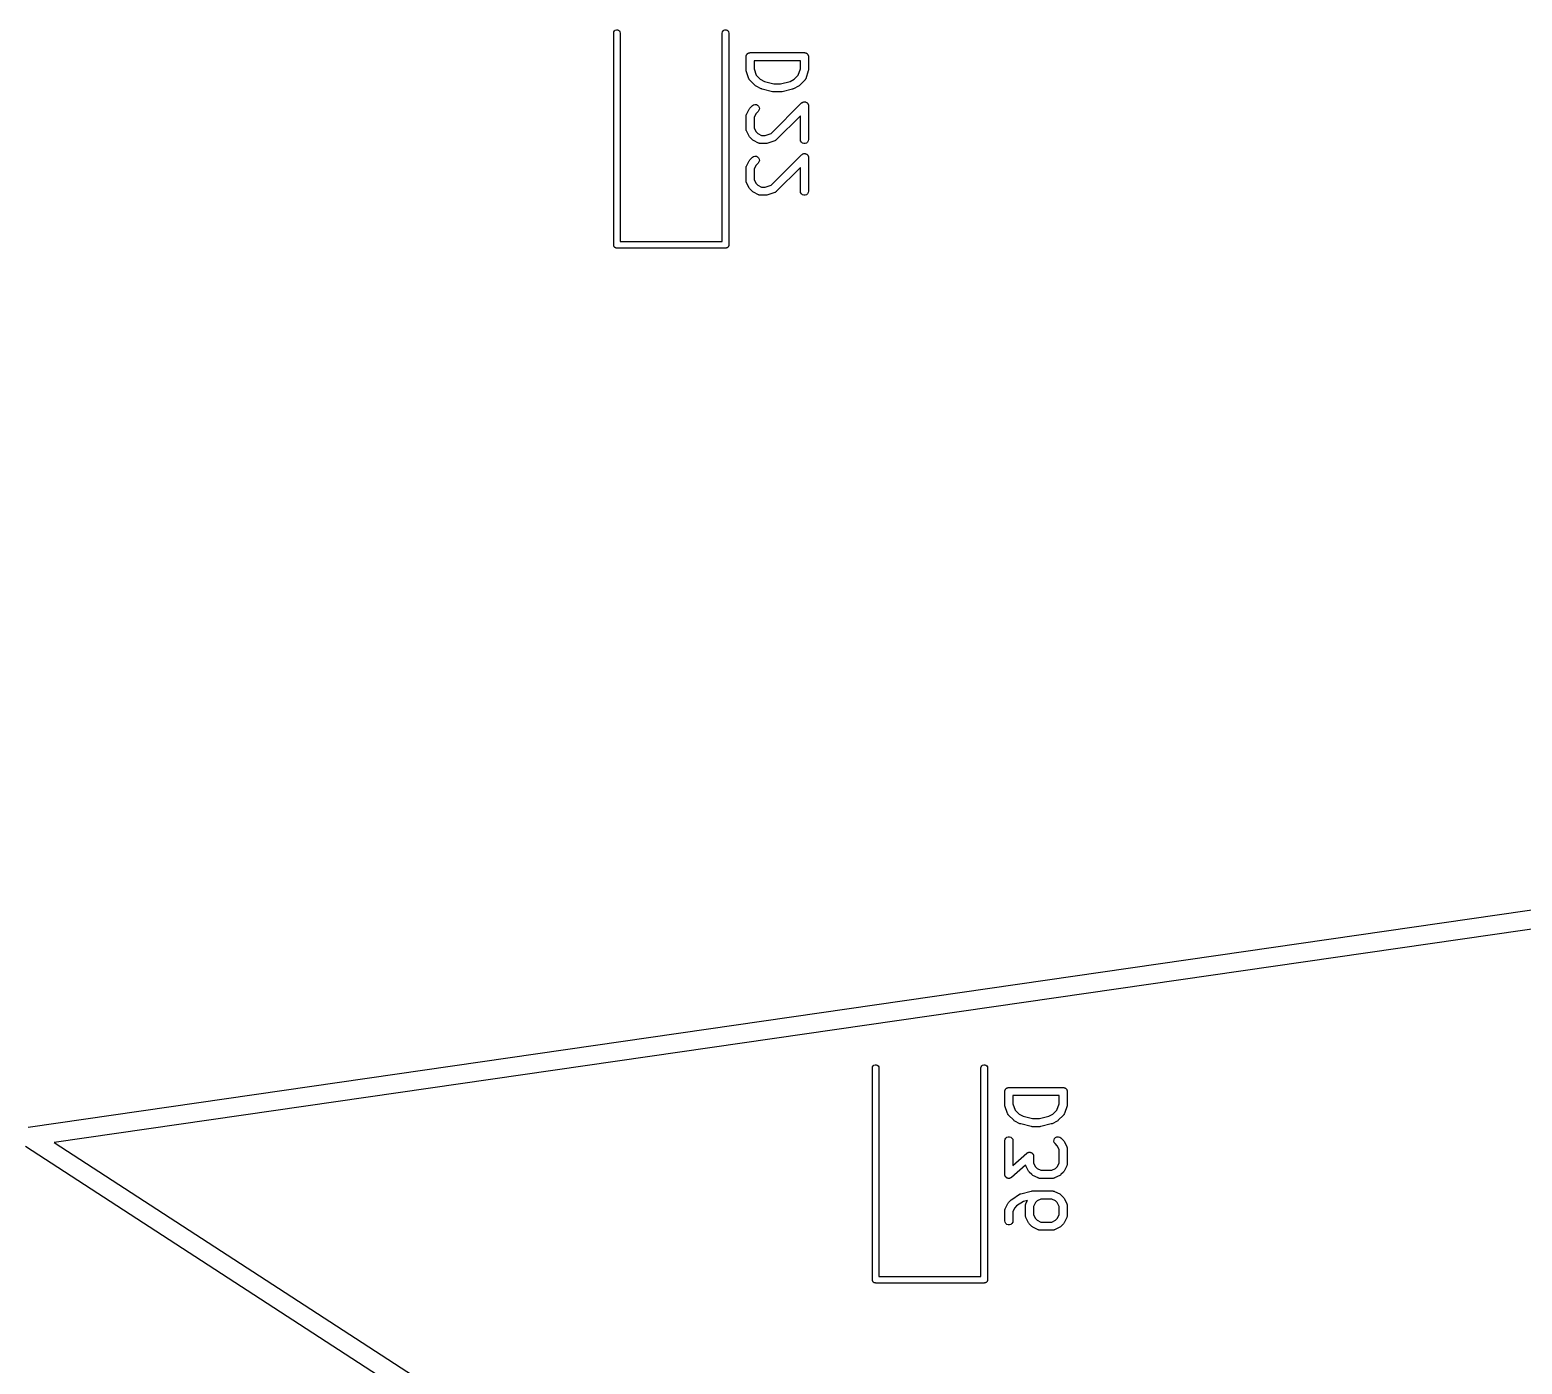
# Model space of a CAD drawing. Extents: x 48 to 353, y -143 to -50.
# Drawn here: x 176.31 to 203.78, y -99.05 to -74.49 of the extents above; entities that cross this region are included whole.
import ezdxf

# ---------------------------------------------------------------- set-up
doc = ezdxf.new("R2010")
doc.units = 0
doc.header["$MEASUREMENT"] = 0
doc.layers.add('BLACK', color=7, linetype='CONTINUOUS')

msp = doc.modelspace()

# ---------------------------------------------------------------- linework, layer by layer
at = {"layer": 'Black'}
for p, q in [((187.059, -74.55), (187.062, -74.5295)), ((187.059, -78.45), (187.059, -74.55)), ((187.062, -74.5295), (187.073, -74.5114)), ((187.073, -74.5114), (187.089, -74.498)), ((187.089, -74.498), (187.108, -74.4909)), ((187.108, -74.4909), (187.129, -74.4909)), ((187.129, -74.4909), (187.149, -74.498)), ((187.149, -74.498), (187.165, -74.5114)), ((187.165, -74.5114), (187.175, -74.5295)), ((187.175, -74.5295), (187.179, -74.55)), ((187.179, -74.55), (187.179, -78.39)), ((189.059, -74.55), (189.062, -74.5295)), ((189.059, -78.39), (189.059, -74.55)), ((189.062, -74.5295), (189.073, -74.5114)), ((189.073, -74.5114), (189.089, -74.498)), ((189.089, -74.498), (189.108, -74.4909)), ((189.108, -74.4909), (189.129, -74.4909)), ((189.129, -74.4909), (189.149, -74.498)), ((189.149, -74.498), (189.165, -74.5114)), ((189.165, -74.5114), (189.175, -74.5295)), ((189.175, -74.5295), (189.179, -74.55)), ((189.179, -74.55), (189.179, -78.45)), ((189.496, -74.9857), (189.497, -74.9793)), ((189.496, -75.2238), (189.496, -74.9857)), ((189.497, -74.9727), (189.5, -74.9665)), ((189.497, -74.9793), (189.497, -74.9727)), ((189.5, -74.9665), (189.501, -74.9601)), ((189.501, -74.9601), (189.504, -74.9544)), ((189.504, -74.9544), (189.506, -74.9482)), ((189.506, -74.9482), (189.51, -74.9432)), ((189.51, -74.9432), (189.514, -74.9375)), ((189.514, -74.9375), (189.519, -74.9333)), ((189.519, -74.9333), (189.523, -74.9283)), ((189.523, -74.9283), (189.529, -74.925)), ((189.529, -74.925), (189.534, -74.9208)), ((189.534, -74.9208), (189.54, -74.9185)), ((189.54, -74.9185), (189.545, -74.9152)), ((189.545, -74.9152), (189.552, -74.9141)), ((189.552, -74.9141), (189.558, -74.9119)), ((189.558, -74.9119), (189.565, -74.9119)), ((189.565, -74.9119), (189.571, -74.9107)), ((189.571, -74.9107), (190.571, -74.9107)), ((190.571, -74.9107), (190.578, -74.9119)), ((190.578, -74.9119), (190.584, -74.9119)), ((190.584, -74.9119), (190.59, -74.9141)), ((190.59, -74.9141), (190.597, -74.9152)), ((190.597, -74.9152), (190.602, -74.9185)), ((190.602, -74.9185), (190.609, -74.9208)), ((190.609, -74.9208), (190.614, -74.925)), ((190.614, -74.925), (190.619, -74.9283)), ((190.619, -74.9283), (190.624, -74.9333)), ((190.624, -74.9333), (190.629, -74.9375)), ((190.629, -74.9375), (190.632, -74.9432)), ((190.632, -74.9432), (190.636, -74.9482)), ((190.636, -74.9482), (190.638, -74.9544)), ((190.638, -74.9544), (190.642, -74.9601)), ((190.642, -74.9601), (190.643, -74.9665)), ((190.643, -74.9665), (190.645, -74.9727)), ((190.645, -74.9727), (190.645, -74.9793)), ((190.645, -74.9793), (190.646, -74.9857)), ((190.646, -74.9857), (190.646, -75.2238)), ((189.498, -75.2356), (189.496, -75.2238)), ((189.5, -75.2475), (189.498, -75.2356)), ((189.548, -75.3904), (189.5, -75.2475)), ((189.646, -75.0607), (189.646, -75.2116)), ((190.496, -75.0607), (189.646, -75.0607)), ((189.646, -75.2116), (189.684, -75.3262)), ((190.458, -75.3262), (190.496, -75.2116)), ((190.496, -75.2116), (190.496, -75.0607)), ((190.642, -75.2475), (190.595, -75.3904)), ((190.644, -75.2356), (190.642, -75.2475)), ((190.646, -75.2238), (190.644, -75.2356)), ((189.55, -75.3942), (189.548, -75.3904)), ((189.551, -75.3984), (189.55, -75.3942)), ((189.556, -75.4056), (189.551, -75.3984)), ((189.56, -75.4133), (189.556, -75.4056)), ((189.563, -75.4162), (189.56, -75.4133)), ((189.566, -75.4197), (189.563, -75.4162)), ((189.661, -75.5149), (189.566, -75.4197)), ((189.671, -75.5218), (189.661, -75.5149)), ((189.68, -75.529), (189.671, -75.5218)), ((189.776, -75.5766), (189.68, -75.529)), ((189.684, -75.3262), (189.758, -75.4003)), ((189.758, -75.4003), (189.835, -75.4388)), ((189.835, -75.4388), (190.009, -75.4821)), ((190.009, -75.4821), (190.133, -75.4821)), ((190.133, -75.4821), (190.307, -75.4388)), ((190.307, -75.4388), (190.384, -75.4003)), ((190.462, -75.529), (190.367, -75.5766)), ((190.384, -75.4003), (190.458, -75.3262)), ((190.471, -75.5218), (190.462, -75.529)), ((190.481, -75.5149), (190.471, -75.5218)), ((190.577, -75.4197), (190.481, -75.5149)), ((190.579, -75.4162), (190.577, -75.4197)), ((190.582, -75.4133), (190.579, -75.4162)), ((190.586, -75.4056), (190.582, -75.4133)), ((190.591, -75.3984), (190.586, -75.4056)), ((190.593, -75.3942), (190.591, -75.3984)), ((190.595, -75.3904), (190.593, -75.3942)), ((189.784, -75.5789), (189.776, -75.5766)), ((189.791, -75.5823), (189.784, -75.5789)), ((189.982, -75.6299), (189.791, -75.5823)), ((189.991, -75.6305), (189.982, -75.6299)), ((190, -75.6321), (189.991, -75.6305)), ((190.143, -75.6321), (190, -75.6321)), ((190.152, -75.6305), (190.143, -75.6321)), ((190.161, -75.6299), (190.152, -75.6305)), ((190.351, -75.5823), (190.161, -75.6299)), ((190.359, -75.5789), (190.351, -75.5823)), ((190.367, -75.5766), (190.359, -75.5789)), ((190.539, -75.8225), (190.549, -75.82)), ((190.549, -75.82), (190.558, -75.8166)), ((190.558, -75.8166), (190.561, -75.8166)), ((190.561, -75.8166), (190.565, -75.8158)), ((190.565, -75.8158), (190.574, -75.8166)), ((190.574, -75.8166), (190.584, -75.8166)), ((190.584, -75.8166), (190.587, -75.8177)), ((190.587, -75.8177), (190.591, -75.818)), ((190.591, -75.818), (190.599, -75.8222)), ((189.496, -76.081), (189.497, -76.0767)), ((189.496, -76.319), (189.496, -76.081)), ((189.497, -76.0724), (189.499, -76.064)), ((189.497, -76.0767), (189.497, -76.0724)), ((189.499, -76.064), (189.501, -76.0553)), ((189.501, -76.0553), (189.503, -76.0516)), ((189.503, -76.0516), (189.504, -76.0474)), ((189.504, -76.0474), (189.552, -75.9522)), ((189.552, -75.9522), (189.559, -75.9425)), ((189.559, -75.9425), (189.566, -75.9327)), ((189.566, -75.9327), (189.613, -75.8851)), ((189.613, -75.8851), (189.635, -75.8701)), ((189.635, -75.8701), (189.66, -75.8634)), ((189.68, -76.0301), (189.646, -76.0987)), ((189.66, -75.8634), (189.686, -75.8657)), ((189.719, -75.9911), (189.68, -76.0301)), ((189.686, -75.8657), (189.709, -75.8767)), ((189.709, -75.8767), (189.728, -75.8951)), ((189.734, -75.9698), (189.719, -75.9911)), ((189.728, -75.8951), (189.739, -75.9187)), ((189.741, -75.9446), (189.734, -75.9698)), ((189.739, -75.9187), (189.741, -75.9446)), ((189.959, -76.3964), (190.518, -75.8374)), ((190.496, -76.0715), (190.053, -76.5149)), ((190.496, -76.5095), (190.496, -76.0715)), ((190.518, -75.8374), (190.526, -75.8318)), ((190.526, -75.8318), (190.534, -75.8255)), ((190.534, -75.8255), (190.537, -75.8244)), ((190.537, -75.8244), (190.539, -75.8225)), ((190.599, -75.8222), (190.609, -75.8255)), ((190.609, -75.8255), (190.611, -75.8276)), ((190.611, -75.8276), (190.614, -75.829)), ((190.614, -75.829), (190.621, -75.836)), ((190.621, -75.836), (190.629, -75.8423)), ((190.629, -75.8423), (190.63, -75.8451)), ((190.63, -75.8451), (190.633, -75.8475)), ((190.633, -75.8475), (190.637, -75.8563)), ((190.637, -75.8563), (190.642, -75.8648)), ((190.642, -75.8648), (190.642, -75.8681)), ((190.642, -75.8681), (190.644, -75.8711)), ((190.644, -75.8711), (190.644, -75.8808)), ((190.644, -75.8808), (190.646, -75.8905)), ((190.646, -75.8905), (190.646, -76.5095)), ((189.497, -76.3233), (189.496, -76.319)), ((189.497, -76.3276), (189.497, -76.3233)), ((189.499, -76.336), (189.497, -76.3276)), ((189.501, -76.3447), (189.499, -76.336)), ((189.503, -76.3484), (189.501, -76.3447)), ((189.504, -76.3526), (189.503, -76.3484)), ((189.552, -76.4478), (189.504, -76.3526)), ((189.646, -76.0987), (189.646, -76.3013)), ((189.646, -76.3013), (189.68, -76.3699)), ((189.68, -76.3699), (189.711, -76.4003)), ((176.279, -94.6917), (301.359, -76.6166)), ((189.559, -76.4575), (189.552, -76.4478)), ((189.566, -76.4673), (189.559, -76.4575)), ((189.613, -76.5149), (189.566, -76.4673)), ((189.623, -76.5218), (189.613, -76.5149)), ((189.633, -76.529), (189.623, -76.5218)), ((189.728, -76.5766), (189.633, -76.529)), ((189.711, -76.4003), (189.779, -76.4345)), ((189.732, -76.5778), (189.728, -76.5766)), ((189.736, -76.58), (189.732, -76.5778)), ((189.745, -76.5815), (189.736, -76.58)), ((189.753, -76.584), (189.745, -76.5815)), ((189.757, -76.5838), (189.753, -76.584)), ((189.762, -76.5845), (189.757, -76.5838)), ((189.857, -76.5845), (189.762, -76.5845)), ((189.779, -76.4345), (189.845, -76.4345)), ((189.845, -76.4345), (189.959, -76.3964)), ((189.869, -76.5824), (189.857, -76.5845)), ((189.881, -76.5807), (189.869, -76.5824)), ((190.023, -76.5331), (189.881, -76.5807)), ((190.027, -76.531), (190.023, -76.5331)), ((190.031, -76.5299), (190.027, -76.531)), ((190.039, -76.5248), (190.031, -76.5299)), ((190.046, -76.5207), (190.039, -76.5248)), ((190.049, -76.5174), (190.046, -76.5207)), ((190.053, -76.5149), (190.049, -76.5174)), ((190.501, -76.5352), (190.496, -76.5095)), ((190.514, -76.5577), (190.501, -76.5352)), ((190.534, -76.5745), (190.514, -76.5577)), ((190.558, -76.5834), (190.534, -76.5745)), ((190.584, -76.5834), (190.558, -76.5834)), ((190.609, -76.5745), (190.584, -76.5834)), ((190.629, -76.5577), (190.609, -76.5745)), ((190.642, -76.5352), (190.629, -76.5577)), ((190.646, -76.5095), (190.642, -76.5352)), ((189.504, -76.9998), (189.552, -76.9046)), ((189.552, -76.9046), (189.559, -76.8949)), ((189.559, -76.8949), (189.566, -76.8851)), ((189.566, -76.8851), (189.613, -76.8374)), ((189.613, -76.8374), (189.635, -76.8225)), ((189.635, -76.8225), (189.66, -76.8158)), ((189.66, -76.8158), (189.686, -76.818)), ((189.686, -76.818), (189.709, -76.829)), ((189.709, -76.829), (189.728, -76.8475)), ((189.728, -76.8475), (189.739, -76.8711)), ((189.741, -76.897), (189.734, -76.9222)), ((189.739, -76.8711), (189.741, -76.897)), ((189.959, -77.3487), (190.518, -76.7898)), ((190.518, -76.7898), (190.526, -76.7842)), ((190.526, -76.7842), (190.534, -76.7779)), ((190.534, -76.7779), (190.537, -76.7768)), ((190.537, -76.7768), (190.539, -76.7749)), ((190.539, -76.7749), (190.549, -76.7723)), ((190.549, -76.7723), (190.558, -76.769)), ((190.558, -76.769), (190.561, -76.769)), ((190.561, -76.769), (190.565, -76.7681)), ((190.565, -76.7681), (190.574, -76.769)), ((190.574, -76.769), (190.584, -76.769)), ((190.584, -76.769), (190.587, -76.7701)), ((190.587, -76.7701), (190.591, -76.7704)), ((190.591, -76.7704), (190.599, -76.7746)), ((190.599, -76.7746), (190.609, -76.7779)), ((190.609, -76.7779), (190.611, -76.78)), ((190.611, -76.78), (190.614, -76.7814)), ((190.614, -76.7814), (190.621, -76.7884)), ((190.621, -76.7884), (190.629, -76.7946)), ((190.629, -76.7946), (190.63, -76.7975)), ((190.63, -76.7975), (190.633, -76.7998)), ((190.633, -76.7998), (190.637, -76.8087)), ((190.637, -76.8087), (190.642, -76.8172)), ((190.642, -76.8172), (190.642, -76.8205)), ((190.642, -76.8205), (190.644, -76.8234)), ((190.644, -76.8234), (190.644, -76.8332)), ((190.644, -76.8332), (190.646, -76.8429)), ((190.646, -76.8429), (190.646, -77.4619)), ((301.359, -76.9703), (176.762, -94.9756)), ((189.496, -77.0333), (189.497, -77.0291)), ((189.496, -77.2714), (189.496, -77.0333)), ((189.497, -77.0248), (189.499, -77.0163)), ((189.497, -77.0291), (189.497, -77.0248)), ((189.499, -77.0163), (189.501, -77.0077)), ((189.501, -77.0077), (189.503, -77.0039)), ((189.503, -77.0039), (189.504, -76.9998)), ((189.68, -76.9825), (189.646, -77.051)), ((189.646, -77.051), (189.646, -77.2537)), ((189.719, -76.9435), (189.68, -76.9825)), ((189.734, -76.9222), (189.719, -76.9435)), ((190.496, -77.0239), (190.053, -77.4673)), ((190.496, -77.4619), (190.496, -77.0239)), ((189.497, -77.2757), (189.496, -77.2714)), ((189.497, -77.28), (189.497, -77.2757)), ((189.499, -77.2884), (189.497, -77.28)), ((189.501, -77.2971), (189.499, -77.2884)), ((189.503, -77.3008), (189.501, -77.2971)), ((189.504, -77.305), (189.503, -77.3008)), ((189.552, -77.4002), (189.504, -77.305)), ((189.559, -77.4099), (189.552, -77.4002)), ((189.566, -77.4197), (189.559, -77.4099)), ((189.613, -77.4673), (189.566, -77.4197)), ((189.623, -77.4742), (189.613, -77.4673)), ((189.646, -77.2537), (189.68, -77.3222)), ((189.68, -77.3222), (189.711, -77.3526)), ((189.711, -77.3526), (189.779, -77.3869)), ((189.779, -77.3869), (189.845, -77.3869)), ((189.845, -77.3869), (189.959, -77.3487)), ((190.053, -77.4673), (190.049, -77.4698)), ((190.501, -77.4876), (190.496, -77.4619)), ((190.646, -77.4619), (190.642, -77.4876)), ((189.633, -77.4814), (189.623, -77.4742)), ((189.728, -77.529), (189.633, -77.4814)), ((189.732, -77.5302), (189.728, -77.529)), ((189.736, -77.5324), (189.732, -77.5302)), ((189.745, -77.5339), (189.736, -77.5324)), ((189.753, -77.5364), (189.745, -77.5339)), ((189.757, -77.5362), (189.753, -77.5364)), ((189.762, -77.5369), (189.757, -77.5362)), ((189.857, -77.5369), (189.762, -77.5369)), ((189.869, -77.5348), (189.857, -77.5369)), ((189.881, -77.5331), (189.869, -77.5348)), ((190.023, -77.4854), (189.881, -77.5331)), ((190.027, -77.4834), (190.023, -77.4854)), ((190.031, -77.4823), (190.027, -77.4834)), ((190.039, -77.4772), (190.031, -77.4823)), ((190.046, -77.473), (190.039, -77.4772)), ((190.049, -77.4698), (190.046, -77.473)), ((190.514, -77.5101), (190.501, -77.4876)), ((190.534, -77.5269), (190.514, -77.5101)), ((190.558, -77.5358), (190.534, -77.5269)), ((190.584, -77.5358), (190.558, -77.5358)), ((190.609, -77.5269), (190.584, -77.5358)), ((190.629, -77.5101), (190.609, -77.5269)), ((190.642, -77.4876), (190.629, -77.5101)), ((187.06, -78.4552), (187.059, -78.45)), ((187.06, -78.4604), (187.06, -78.4552)), ((187.061, -78.4653), (187.06, -78.4604)), ((187.062, -78.4705), (187.061, -78.4653)), ((187.065, -78.4751), (187.062, -78.4705)), ((187.067, -78.48), (187.065, -78.4751)), ((187.07, -78.484), (187.067, -78.48)), ((187.073, -78.4886), (187.07, -78.484)), ((187.077, -78.4919), (187.073, -78.4886)), ((187.08, -78.496), (187.077, -78.4919)), ((187.085, -78.4986), (187.08, -78.496)), ((187.089, -78.502), (187.085, -78.4986)), ((187.094, -78.5038), (187.089, -78.502)), ((187.098, -78.5064), (187.094, -78.5038)), ((187.103, -78.5073), (187.098, -78.5064)), ((187.108, -78.5091), (187.103, -78.5073)), ((187.114, -78.5091), (187.108, -78.5091)), ((187.119, -78.51), (187.114, -78.5091)), ((189.119, -78.51), (187.119, -78.51)), ((187.179, -78.39), (189.059, -78.39)), ((189.124, -78.5091), (189.119, -78.51)), ((189.129, -78.5091), (189.124, -78.5091)), ((189.134, -78.5073), (189.129, -78.5091)), ((189.139, -78.5064), (189.134, -78.5073)), ((189.144, -78.5038), (189.139, -78.5064)), ((189.149, -78.502), (189.144, -78.5038)), ((189.153, -78.4986), (189.149, -78.502)), ((189.157, -78.496), (189.153, -78.4986)), ((189.161, -78.4919), (189.157, -78.496)), ((189.165, -78.4886), (189.161, -78.4919)), ((189.167, -78.484), (189.165, -78.4886)), ((189.171, -78.48), (189.167, -78.484)), ((189.173, -78.4751), (189.171, -78.48)), ((189.175, -78.4705), (189.173, -78.4751)), ((189.176, -78.4653), (189.175, -78.4705)), ((189.178, -78.4604), (189.176, -78.4653)), ((189.179, -78.45), (189.178, -78.4552)), ((189.178, -78.4552), (189.178, -78.4604)), ((191.821, -93.6), (191.825, -93.5795)), ((191.821, -97.5), (191.821, -93.6)), ((191.825, -93.5795), (191.835, -93.5614)), ((191.835, -93.5614), (191.851, -93.548)), ((191.851, -93.548), (191.871, -93.5409)), ((191.871, -93.5409), (191.892, -93.5409)), ((191.892, -93.5409), (191.911, -93.548)), ((191.911, -93.548), (191.927, -93.5614)), ((191.927, -93.5614), (191.938, -93.5795)), ((191.938, -93.5795), (191.941, -93.6)), ((191.941, -93.6), (191.941, -97.44)), ((193.821, -93.6), (193.825, -93.5795)), ((193.821, -97.44), (193.821, -93.6)), ((193.825, -93.5795), (193.835, -93.5614)), ((193.835, -93.5614), (193.851, -93.548)), ((193.851, -93.548), (193.871, -93.5409)), ((193.871, -93.5409), (193.892, -93.5409)), ((193.892, -93.5409), (193.911, -93.548)), ((193.911, -93.548), (193.927, -93.5614)), ((193.927, -93.5614), (193.938, -93.5795)), ((193.938, -93.5795), (193.941, -93.6)), ((193.941, -93.6), (193.941, -97.5)), ((194.259, -94.0357), (194.26, -94.0293)), ((194.259, -94.2738), (194.259, -94.0357)), ((194.26, -94.0227), (194.262, -94.0165)), ((194.26, -94.0293), (194.26, -94.0227)), ((194.262, -94.0165), (194.263, -94.0101)), ((194.263, -94.0101), (194.266, -94.0044)), ((194.266, -94.0044), (194.269, -93.9982)), ((194.269, -93.9982), (194.273, -93.9932)), ((194.273, -93.9932), (194.276, -93.9875)), ((194.276, -93.9875), (194.281, -93.9833)), ((194.281, -93.9833), (194.285, -93.9783)), ((194.285, -93.9783), (194.291, -93.975)), ((194.291, -93.975), (194.296, -93.9708)), ((194.296, -93.9708), (194.302, -93.9685)), ((194.302, -93.9685), (194.308, -93.9652)), ((194.308, -93.9652), (194.314, -93.9641)), ((194.314, -93.9641), (194.321, -93.9619)), ((194.321, -93.9619), (194.327, -93.9619)), ((194.327, -93.9619), (194.334, -93.9607)), ((194.334, -93.9607), (195.334, -93.9607)), ((194.409, -94.1107), (194.409, -94.2616)), ((195.259, -94.1107), (194.409, -94.1107)), ((195.259, -94.2616), (195.259, -94.1107)), ((195.334, -93.9607), (195.34, -93.9619)), ((195.34, -93.9619), (195.347, -93.9619)), ((195.347, -93.9619), (195.353, -93.9641)), ((195.353, -93.9641), (195.359, -93.9652)), ((195.359, -93.9652), (195.365, -93.9685)), ((195.365, -93.9685), (195.371, -93.9708)), ((195.371, -93.9708), (195.376, -93.975)), ((195.376, -93.975), (195.382, -93.9783)), ((195.382, -93.9783), (195.386, -93.9833)), ((195.386, -93.9833), (195.391, -93.9875)), ((195.391, -93.9875), (195.394, -93.9932)), ((195.394, -93.9932), (195.399, -93.9982)), ((195.399, -93.9982), (195.401, -94.0044)), ((195.401, -94.0044), (195.404, -94.0101)), ((195.404, -94.0101), (195.405, -94.0165)), ((195.405, -94.0165), (195.407, -94.0227)), ((195.407, -94.0227), (195.407, -94.0293)), ((195.407, -94.0293), (195.409, -94.0357)), ((195.409, -94.0357), (195.409, -94.2738)), ((194.261, -94.2856), (194.259, -94.2738)), ((194.262, -94.2975), (194.261, -94.2856)), ((194.31, -94.4404), (194.262, -94.2975)), ((194.312, -94.4442), (194.31, -94.4404)), ((194.313, -94.4484), (194.312, -94.4442)), ((194.318, -94.4556), (194.313, -94.4484)), ((194.323, -94.4633), (194.318, -94.4556)), ((194.326, -94.4662), (194.323, -94.4633)), ((194.328, -94.4697), (194.326, -94.4662)), ((194.423, -94.5649), (194.328, -94.4697)), ((194.409, -94.2616), (194.447, -94.3762)), ((194.447, -94.3762), (194.521, -94.4503)), ((194.521, -94.4503), (194.598, -94.4888)), ((194.598, -94.4888), (194.771, -94.5321)), ((194.896, -94.5321), (195.069, -94.4888)), ((195.069, -94.4888), (195.146, -94.4503)), ((195.146, -94.4503), (195.22, -94.3762)), ((195.22, -94.3762), (195.259, -94.2616)), ((195.339, -94.4697), (195.244, -94.5649)), ((195.342, -94.4662), (195.339, -94.4697)), ((195.345, -94.4633), (195.342, -94.4662)), ((195.349, -94.4556), (195.345, -94.4633)), ((195.354, -94.4484), (195.349, -94.4556)), ((195.355, -94.4442), (195.354, -94.4484)), ((195.357, -94.4404), (195.355, -94.4442)), ((195.405, -94.2975), (195.357, -94.4404)), ((195.407, -94.2856), (195.405, -94.2975)), ((195.409, -94.2738), (195.407, -94.2856)), ((194.433, -94.5718), (194.423, -94.5649)), ((194.443, -94.579), (194.433, -94.5718)), ((194.538, -94.6266), (194.443, -94.579)), ((194.546, -94.6289), (194.538, -94.6266)), ((194.554, -94.6323), (194.546, -94.6289)), ((194.744, -94.6799), (194.554, -94.6323)), ((194.753, -94.6805), (194.744, -94.6799)), ((194.762, -94.6821), (194.753, -94.6805)), ((194.905, -94.6821), (194.762, -94.6821)), ((194.771, -94.5321), (194.896, -94.5321)), ((194.914, -94.6805), (194.905, -94.6821)), ((194.923, -94.6799), (194.914, -94.6805)), ((195.114, -94.6323), (194.923, -94.6799)), ((195.121, -94.6289), (195.114, -94.6323)), ((195.129, -94.6266), (195.121, -94.6289)), ((195.224, -94.579), (195.129, -94.6266)), ((195.234, -94.5718), (195.224, -94.579)), ((195.244, -94.5649), (195.234, -94.5718)), ((203.348, -112.642), (176.23, -95.0478)), ((176.762, -94.9756), (235.575, -133.135)), ((194.259, -94.9405), (194.263, -94.9148)), ((194.259, -95.5595), (194.259, -94.9405)), ((194.263, -94.9148), (194.276, -94.8923)), ((194.276, -94.8923), (194.296, -94.8755)), ((194.296, -94.8755), (194.321, -94.8666)), ((194.321, -94.8666), (194.347, -94.8666)), ((194.347, -94.8666), (194.371, -94.8755)), ((194.371, -94.8755), (194.391, -94.8923)), ((194.391, -94.8923), (194.404, -94.9148)), ((194.404, -94.9148), (194.409, -94.9405)), ((194.409, -94.9405), (194.409, -95.3942)), ((195.164, -94.947), (195.166, -94.9211)), ((195.17, -94.9722), (195.164, -94.947)), ((195.166, -94.9211), (195.177, -94.8975)), ((195.185, -94.9935), (195.17, -94.9722)), ((195.177, -94.8975), (195.195, -94.879)), ((195.224, -95.0325), (195.185, -94.9935)), ((195.195, -94.879), (195.219, -94.868)), ((195.219, -94.868), (195.245, -94.8658)), ((195.259, -95.101), (195.224, -95.0325)), ((195.245, -94.8658), (195.27, -94.8725)), ((195.27, -94.8725), (195.291, -94.8874)), ((195.291, -94.8874), (195.339, -94.9351)), ((195.339, -94.9351), (195.346, -94.9449)), ((195.346, -94.9449), (195.353, -94.9546)), ((195.353, -94.9546), (195.401, -95.0498)), ((195.401, -95.0498), (195.402, -95.0539)), ((194.409, -95.3942), (194.665, -95.1697)), ((194.665, -95.1697), (194.671, -95.1659)), ((194.671, -95.1659), (194.677, -95.1612)), ((194.677, -95.1612), (194.683, -95.1593)), ((194.683, -95.1593), (194.687, -95.1563)), ((194.687, -95.1563), (194.695, -95.1548)), ((194.695, -95.1548), (194.702, -95.1523)), ((194.702, -95.1523), (194.707, -95.1523)), ((194.707, -95.1523), (194.713, -95.1512)), ((194.713, -95.1512), (194.72, -95.1523)), ((194.72, -95.1523), (194.728, -95.1523)), ((194.728, -95.1523), (194.733, -95.1543)), ((194.733, -95.1543), (194.739, -95.1552)), ((194.739, -95.1552), (194.745, -95.1587)), ((194.745, -95.1587), (194.752, -95.1612)), ((194.752, -95.1612), (194.757, -95.165)), ((194.757, -95.165), (194.762, -95.1677)), ((194.762, -95.1677), (194.766, -95.1733)), ((194.766, -95.1733), (194.772, -95.178)), ((194.772, -95.178), (194.775, -95.183)), ((194.775, -95.183), (194.779, -95.1874)), ((194.779, -95.1874), (194.781, -95.1942)), ((194.781, -95.1942), (194.785, -95.2005)), ((194.785, -95.2005), (194.786, -95.2062)), ((194.786, -95.2062), (194.788, -95.2116)), ((194.788, -95.2116), (194.788, -95.219)), ((194.788, -95.219), (194.79, -95.2262)), ((194.79, -95.2262), (194.79, -95.3513)), ((195.259, -95.3513), (195.259, -95.101)), ((195.402, -95.0539), (195.404, -95.0577)), ((195.404, -95.0577), (195.406, -95.0663)), ((195.406, -95.0663), (195.408, -95.0748)), ((195.408, -95.0748), (195.408, -95.0791)), ((195.408, -95.0791), (195.409, -95.0833)), ((195.409, -95.0833), (195.409, -95.369)), ((194.26, -95.5667), (194.259, -95.5595)), ((194.26, -95.5741), (194.26, -95.5667)), ((194.262, -95.5795), (194.26, -95.5741)), ((194.263, -95.5852), (194.262, -95.5795)), ((194.267, -95.5915), (194.263, -95.5852)), ((194.269, -95.5984), (194.267, -95.5915)), ((194.273, -95.6027), (194.269, -95.5984)), ((194.643, -95.3885), (194.383, -95.616)), ((194.644, -95.3947), (194.643, -95.3885)), ((194.646, -95.3984), (194.644, -95.3947)), ((194.648, -95.4026), (194.646, -95.3984)), ((194.695, -95.4978), (194.648, -95.4026)), ((194.702, -95.5075), (194.695, -95.4978)), ((194.709, -95.5173), (194.702, -95.5075)), ((194.757, -95.5649), (194.709, -95.5173)), ((194.767, -95.5718), (194.757, -95.5649)), ((194.776, -95.579), (194.767, -95.5718)), ((194.872, -95.6266), (194.776, -95.579)), ((194.79, -95.3513), (194.824, -95.4199)), ((194.824, -95.4199), (194.854, -95.4503)), ((194.854, -95.4503), (194.923, -95.4845)), ((194.923, -95.4845), (195.125, -95.4845)), ((195.125, -95.4845), (195.194, -95.4503)), ((195.272, -95.579), (195.177, -95.6266)), ((195.194, -95.4503), (195.224, -95.4199)), ((195.224, -95.4199), (195.259, -95.3513)), ((195.282, -95.5718), (195.272, -95.579)), ((195.291, -95.5649), (195.282, -95.5718)), ((195.339, -95.5173), (195.291, -95.5649)), ((195.346, -95.5075), (195.339, -95.5173)), ((195.353, -95.4978), (195.346, -95.5075)), ((195.401, -95.4026), (195.353, -95.4978)), ((195.402, -95.3984), (195.401, -95.4026)), ((195.404, -95.3947), (195.402, -95.3984)), ((195.406, -95.386), (195.404, -95.3947)), ((195.408, -95.3776), (195.406, -95.386)), ((195.409, -95.369), (195.408, -95.3733)), ((195.408, -95.3733), (195.408, -95.3776)), ((194.276, -95.6077), (194.273, -95.6027)), ((194.282, -95.6124), (194.276, -95.6077)), ((194.287, -95.618), (194.282, -95.6124)), ((194.292, -95.6208), (194.287, -95.618)), ((194.296, -95.6245), (194.292, -95.6208)), ((194.303, -95.627), (194.296, -95.6245)), ((194.309, -95.6305), (194.303, -95.627)), ((194.315, -95.6314), (194.309, -95.6305)), ((194.321, -95.6334), (194.315, -95.6314)), ((194.328, -95.6334), (194.321, -95.6334)), ((194.335, -95.6345), (194.328, -95.6334)), ((194.341, -95.6334), (194.335, -95.6345)), ((194.347, -95.6334), (194.341, -95.6334)), ((194.354, -95.6309), (194.347, -95.6334)), ((194.361, -95.6295), (194.354, -95.6309)), ((194.366, -95.6265), (194.361, -95.6295)), ((194.371, -95.6245), (194.366, -95.6265)), ((194.377, -95.6198), (194.371, -95.6245)), ((194.383, -95.616), (194.377, -95.6198)), ((194.554, -95.9153), (194.744, -95.8677)), ((194.744, -95.8677), (194.753, -95.8671)), ((194.753, -95.8671), (194.762, -95.8655)), ((194.762, -95.8655), (195.143, -95.8655)), ((194.876, -95.6278), (194.872, -95.6266)), ((194.879, -95.63), (194.876, -95.6278)), ((194.888, -95.6315), (194.879, -95.63)), ((194.896, -95.634), (194.888, -95.6315)), ((194.901, -95.6338), (194.896, -95.634)), ((194.905, -95.6345), (194.901, -95.6338)), ((195.143, -95.6345), (194.905, -95.6345)), ((195.147, -95.6338), (195.143, -95.6345)), ((195.143, -95.8655), (195.147, -95.8662)), ((195.152, -95.634), (195.147, -95.6338)), ((195.147, -95.8662), (195.152, -95.866)), ((195.16, -95.6315), (195.152, -95.634)), ((195.152, -95.866), (195.16, -95.8685)), ((195.169, -95.63), (195.16, -95.6315)), ((195.16, -95.8685), (195.169, -95.87)), ((195.173, -95.6278), (195.169, -95.63)), ((195.169, -95.87), (195.173, -95.8722)), ((195.177, -95.6266), (195.173, -95.6278)), ((195.173, -95.8722), (195.177, -95.8734)), ((195.177, -95.8734), (195.272, -95.921)), ((194.267, -96.1926), (194.314, -96.0974)), ((194.314, -96.0974), (194.321, -96.0878)), ((194.321, -96.0878), (194.328, -96.0779)), ((194.328, -96.0779), (194.376, -96.0303)), ((194.376, -96.0303), (194.382, -96.026)), ((194.382, -96.026), (194.387, -96.0209)), ((194.387, -96.0209), (194.53, -95.9257)), ((194.477, -96.1416), (194.443, -96.1754)), ((194.603, -96.0577), (194.477, -96.1416)), ((194.53, -95.9257), (194.542, -95.9205)), ((194.542, -95.9205), (194.554, -95.9153)), ((194.677, -96.0392), (194.603, -96.0577)), ((194.64, -96.1224), (194.643, -96.114)), ((194.64, -96.1267), (194.64, -96.1224)), ((194.64, -96.131), (194.64, -96.1267)), ((194.64, -96.3214), (194.64, -96.131)), ((194.643, -96.114), (194.644, -96.1053)), ((194.644, -96.1053), (194.646, -96.1016)), ((194.646, -96.1016), (194.648, -96.0974)), ((194.648, -96.0974), (194.677, -96.0392)), ((194.824, -96.0801), (194.79, -96.1487)), ((194.79, -96.1487), (194.79, -96.3037)), ((194.854, -96.0497), (194.824, -96.0801)), ((194.923, -96.0155), (194.854, -96.0497)), ((195.125, -96.0155), (194.923, -96.0155)), ((195.194, -96.0497), (195.125, -96.0155)), ((195.224, -96.0801), (195.194, -96.0497)), ((195.259, -96.1487), (195.224, -96.0801)), ((195.259, -96.3037), (195.259, -96.1487)), ((195.272, -95.921), (195.282, -95.9282)), ((195.282, -95.9282), (195.291, -95.9351)), ((195.291, -95.9351), (195.339, -95.9827)), ((195.339, -95.9827), (195.346, -95.9925)), ((195.346, -95.9925), (195.353, -96.0022)), ((195.353, -96.0022), (195.401, -96.0974)), ((195.401, -96.0974), (195.402, -96.1016)), ((195.402, -96.1016), (195.404, -96.1053)), ((195.404, -96.1053), (195.406, -96.114)), ((195.406, -96.114), (195.408, -96.1224)), ((195.408, -96.1224), (195.408, -96.1267)), ((195.408, -96.1267), (195.409, -96.131)), ((195.409, -96.131), (195.409, -96.3214)), ((194.259, -96.2176), (194.262, -96.2092)), ((194.259, -96.2219), (194.259, -96.2176)), ((194.259, -96.2262), (194.259, -96.2219)), ((194.259, -96.4167), (194.259, -96.2262)), ((194.263, -96.4423), (194.259, -96.4167)), ((194.262, -96.2092), (194.263, -96.2005)), ((194.263, -96.2005), (194.265, -96.1968)), ((194.265, -96.1968), (194.267, -96.1926)), ((194.409, -96.4167), (194.404, -96.4423)), ((194.443, -96.1754), (194.409, -96.2439)), ((194.409, -96.2439), (194.409, -96.4167)), ((194.64, -96.3257), (194.64, -96.3214)), ((194.64, -96.33), (194.64, -96.3257)), ((194.643, -96.3384), (194.64, -96.33)), ((194.644, -96.3471), (194.643, -96.3384)), ((194.646, -96.3508), (194.644, -96.3471)), ((194.648, -96.355), (194.646, -96.3508)), ((194.695, -96.4502), (194.648, -96.355)), ((194.79, -96.3037), (194.824, -96.3722)), ((194.824, -96.3722), (194.854, -96.4026)), ((194.854, -96.4026), (194.923, -96.4369)), ((195.125, -96.4369), (195.194, -96.4026)), ((195.194, -96.4026), (195.224, -96.3722)), ((195.224, -96.3722), (195.259, -96.3037)), ((195.401, -96.355), (195.353, -96.4502)), ((195.402, -96.3508), (195.401, -96.355)), ((195.404, -96.3471), (195.402, -96.3508)), ((195.406, -96.3384), (195.404, -96.3471)), ((195.408, -96.33), (195.406, -96.3384)), ((195.409, -96.3214), (195.408, -96.3257)), ((195.408, -96.3257), (195.408, -96.33)), ((194.276, -96.4649), (194.263, -96.4423)), ((194.296, -96.4816), (194.276, -96.4649)), ((194.321, -96.4905), (194.296, -96.4816)), ((194.347, -96.4905), (194.321, -96.4905)), ((194.371, -96.4816), (194.347, -96.4905)), ((194.391, -96.4649), (194.371, -96.4816)), ((194.404, -96.4423), (194.391, -96.4649)), ((194.702, -96.4599), (194.695, -96.4502)), ((194.709, -96.4697), (194.702, -96.4599)), ((194.757, -96.5173), (194.709, -96.4697)), ((194.767, -96.5242), (194.757, -96.5173)), ((194.776, -96.5314), (194.767, -96.5242)), ((194.872, -96.579), (194.776, -96.5314)), ((194.876, -96.5802), (194.872, -96.579)), ((194.879, -96.5824), (194.876, -96.5802)), ((194.888, -96.5839), (194.879, -96.5824)), ((194.896, -96.5864), (194.888, -96.5839)), ((194.901, -96.5862), (194.896, -96.5864)), ((194.905, -96.5869), (194.901, -96.5862)), ((195.143, -96.5869), (194.905, -96.5869)), ((194.923, -96.4369), (195.125, -96.4369)), ((195.147, -96.5862), (195.143, -96.5869)), ((195.152, -96.5864), (195.147, -96.5862)), ((195.16, -96.5839), (195.152, -96.5864)), ((195.169, -96.5824), (195.16, -96.5839)), ((195.173, -96.5802), (195.169, -96.5824)), ((195.177, -96.579), (195.173, -96.5802)), ((195.272, -96.5314), (195.177, -96.579)), ((195.282, -96.5242), (195.272, -96.5314)), ((195.291, -96.5173), (195.282, -96.5242)), ((195.339, -96.4697), (195.291, -96.5173)), ((195.346, -96.4599), (195.339, -96.4697)), ((195.353, -96.4502), (195.346, -96.4599)), ((191.822, -97.5052), (191.821, -97.5)), ((191.822, -97.5104), (191.822, -97.5052)), ((191.824, -97.5153), (191.822, -97.5104)), ((191.825, -97.5205), (191.824, -97.5153)), ((191.827, -97.5251), (191.825, -97.5205)), ((191.941, -97.44), (193.821, -97.44)), ((193.938, -97.5205), (193.935, -97.5251)), ((193.939, -97.5153), (193.938, -97.5205)), ((193.94, -97.5104), (193.939, -97.5153)), ((193.941, -97.5), (193.94, -97.5052)), ((193.94, -97.5052), (193.94, -97.5104)), ((191.829, -97.53), (191.827, -97.5251)), ((191.833, -97.534), (191.829, -97.53)), ((191.835, -97.5386), (191.833, -97.534)), ((191.839, -97.5419), (191.835, -97.5386)), ((191.843, -97.546), (191.839, -97.5419)), ((191.847, -97.5486), (191.843, -97.546)), ((191.851, -97.552), (191.847, -97.5486)), ((191.856, -97.5538), (191.851, -97.552)), ((191.861, -97.5564), (191.856, -97.5538)), ((191.866, -97.5573), (191.861, -97.5564)), ((191.871, -97.5591), (191.866, -97.5573)), ((191.876, -97.5591), (191.871, -97.5591)), ((191.881, -97.56), (191.876, -97.5591)), ((193.881, -97.56), (191.881, -97.56)), ((193.886, -97.5591), (193.881, -97.56)), ((193.892, -97.5591), (193.886, -97.5591)), ((193.897, -97.5573), (193.892, -97.5591)), ((193.902, -97.5564), (193.897, -97.5573)), ((193.906, -97.5538), (193.902, -97.5564)), ((193.911, -97.552), (193.906, -97.5538)), ((193.915, -97.5486), (193.911, -97.552)), ((193.92, -97.546), (193.915, -97.5486)), ((193.923, -97.5419), (193.92, -97.546)), ((193.927, -97.5386), (193.923, -97.5419)), ((193.93, -97.534), (193.927, -97.5386)), ((193.933, -97.53), (193.93, -97.534)), ((193.935, -97.5251), (193.933, -97.53))]:
    msp.add_line(p, q, dxfattribs=at)

doc.saveas('drawing.dxf')
